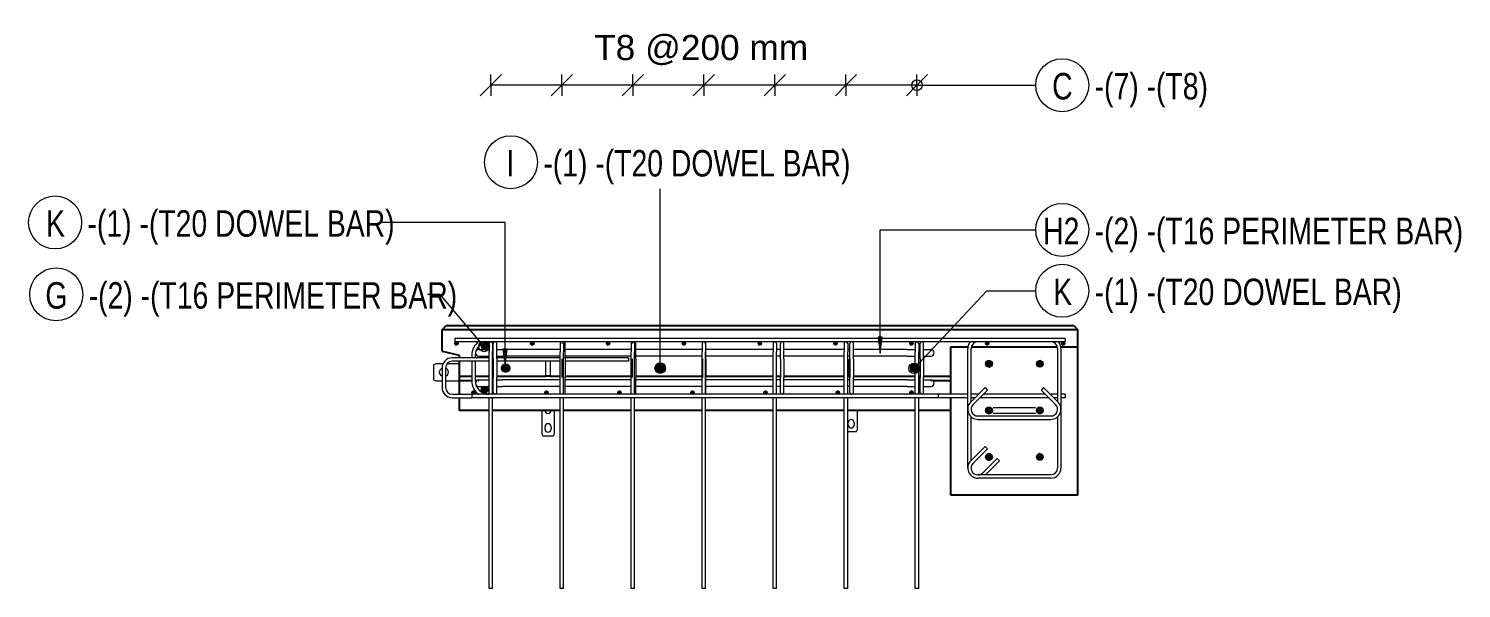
# Model space of a CAD drawing. Header units: millimetres. Extents: x 1435 to 26503, y -2036 to 18836.
# Drawn here: x 15419 to 18798, y 17515 to 18836 of the extents above; entities that cross this region are included whole.
import ezdxf

# ---------------------------------------------------------------- set-up
doc = ezdxf.new("R2010")
doc.units = ezdxf.units.MM
for name, color, linetype, lineweight in [('A-ANNO-DIMS', 211, 'Continuous', 9), ('A-ANNO-DIMS-25', 211, 'Continuous', 9), ('A-GENM', 13, 'Continuous', 18), ('A-WALL', 113, 'Continuous', 25), ('S-RBAR', 171, 'Continuous', 18), ('S-RBAR-IDEN', 171, 'Continuous', 9)]:
    doc.layers.add(name, color=color, linetype=linetype, lineweight=lineweight)
doc.styles.add('Arial_2', font='arial.ttf', dxfattribs={"height": 59.53125})
doc.styles.add('Nirmala UI Semilight_2', font='NirmalaS.ttf', dxfattribs={"width": 0.8, "height": 62.5})
doc.dimstyles.new('Arrow_Filled_-_2_5_NI_UI_3', dxfattribs={"dimscale": 304.8, "dimtxt": 65.460247, "dimasz": 0.164042, "dimexe": 0.082021, "dimexo": 0.0625, "dimgap": 0.082021, "dimtad": 1, "dimdec": 0, "dimzin": 0, "dimdsep": 46, "dimtxsty": 'Nirmala UI Semilight_2', "dimblk1": 'OBLIQUE', "dimblk2": 'OBLIQUE', "dimsah": 1, "dimcen": 0.09, "dimazin": 0, "dimtfac": 1, "dimtdec": 4, "dimtix": 1, "dimtmove": 0, "dimatfit": 3, "dimfxl": 0.082021, "dimfxlon": 1, "dimtvp": 1, "dimtolj": 1, "dimtzin": 0, "dimarcsym": 2})

# ---------------------------------------------------------------- blocks, each defined once
blk = doc.blocks.new('RR spread anchor face based - RR-SA-3_0-200-1726827-Elevation Top 1')
at = {"layer": 'A-GENM'}
for p, q in [((4583.8, 18017.9), (4583.8, 18051.4)), ((4593.8, 18051.4), (4593.8, 18017.9)), ((4583.8, 18015.4), (4583.8, 18017.9)), ((4583.8, 18017.9), (4593.8, 18017.9)), ((4593.8, 18015.4), (4583.8, 18015.4)), ((4593.8, 18017.9), (4593.8, 18015.4))]:
    blk.add_line(p, q, dxfattribs=at)
blk = doc.blocks.new('RR spread anchor face based - RR-SA-2_5-150-1726819-Elevation Top 1')
at = {"layer": 'A-GENM'}
for p, q in [((5318.8, 17890.4), (5318.8, 17935.4)), ((5295.6, 17885.4), (5316.3, 17885.4)), ((5296.8, 17900.9), (5296.8, 17906.9)), ((5310.8, 17906.9), (5310.8, 17900.9)), ((5316.3, 17885.4), (5318.8, 17890.4))]:
    blk.add_line(p, q, dxfattribs=at)
for centre, start, end in [((5303.8, 17906.9), 0, 180), ((5303.8, 17900.9), 180, 0)]:
    blk.add_arc(centre, 7, start, end, dxfattribs=at)
blk = doc.blocks.new('12_7Ø_ Lifting Insert_COLUMN - 12_9Ø Lifting insert-1653171-Elevation Top 1')
at = {"layer": 'A-GENM', "flags": 128}
for points in [[(5738.8, 17941.8), (5736.8, 17941.8), (5731.1, 17941.8), (5722, 17941.8), (5710.4, 17941.8), (5697, 17941.8), (5683, 17941.8), (5669.4, 17941.8), (5657.4, 17941.8), (5647.8, 17941.8), (5641.5, 17941.8), (5638.9, 17941.8), (5638.8, 17941.8)], [(5638.8, 17929.1), (5640.8, 17929.1), (5646.5, 17929.1), (5655.6, 17929.1), (5667.3, 17929.1), (5680.6, 17929.1), (5694.6, 17929.1), (5708.2, 17929.1), (5720.2, 17929.1), (5729.8, 17929.1), (5736.1, 17929.1), (5738.8, 17929.1), (5738.8, 17929.1)]]:
    blk.add_lwpolyline(points, dxfattribs=at)
blk = doc.blocks.new('RR spread anchor face based - RR-SA-3_0-200-V6-Elevation Top 1')
at = {"layer": 'A-GENM'}
for p, q in [((5298.8, 18052.9), (5298.8, 18055.4)), ((5298.8, 18055.4), (5301, 18055.4)), ((5298.8, 18017.9), (5298.8, 18052.9)), ((5298.8, 18052.9), (5301, 18052.9)), ((5298.8, 18015.4), (5298.8, 18017.9)), ((5298.8, 18017.9), (5301, 18017.9)), ((5301, 18015.4), (5298.8, 18015.4))]:
    blk.add_line(p, q, dxfattribs=at)
blk = doc.blocks.new('RR spread anchor face based - RR-SA-2_5-150-1876458-Elevation Top 1')
at = {"layer": 'A-GENM'}
for p, q in [((4573.8, 17935.4), (4573.8, 17880.4)), ((4603.8, 17880.4), (4603.8, 17935.4)), ((4573.8, 17880.4), (4576.3, 17875.4)), ((4581.8, 17890.9), (4581.8, 17896.9)), ((4595.8, 17896.9), (4595.8, 17890.9)), ((4601.3, 17875.4), (4603.8, 17880.4)), ((4576.3, 17875.4), (4601.3, 17875.4))]:
    blk.add_line(p, q, dxfattribs=at)
for centre, start, end in [((4588.8, 17935.4), 180, 0), ((4588.8, 17896.9), 0, 180), ((4588.8, 17890.9), 180, 0)]:
    blk.add_arc(centre, 7, start, end, dxfattribs=at)
blk = doc.blocks.new('RR spread anchor face based - RR-SA-3_0-200-1876459-Elevation Top 1')
at = {"layer": 'A-GENM'}
for p, q in [((4323.8, 18045.4), (4318.8, 18042.9)), ((4318.8, 18042.9), (4318.8, 18007.9)), ((4341.2, 18045.4), (4323.8, 18045.4)), ((4378.8, 18045.4), (4350.5, 18045.4)), ((4318.8, 18007.9), (4323.8, 18005.4)), ((4323.8, 18005.4), (4338.8, 18005.4)), ((4346.8, 18005.4), (4378.8, 18005.4))]:
    blk.add_line(p, q, dxfattribs=at)
for centre, start, end in [((4341.1, 18025.4), 105, 255), ((4345.1, 18025.4), 280.9472, 79.0528)]:
    blk.add_arc(centre, 9, start, end, dxfattribs=at)
blk = doc.blocks.new('M_Rebar Tag_rfa MARK - ARROW-794226-Elevation Top 1')
at = {"layer": 'S-RBAR-IDEN'}
blk.add_circle((5801.8, 18361.3), 62.5, dxfattribs=at)
blk = doc.blocks.new('M_Rebar Tag_rfa MARK - DOT 1 MM-794228-Elevation Top 1')
at = {"layer": 'S-RBAR-IDEN'}
blk.add_circle((3428.7, 18209.2), 62.5, dxfattribs=at)
blk = doc.blocks.new('DIMBLOCK108-Elevation Top 1')
at = {"layer": 'A-ANNO-DIMS-25'}
for p, q in [((17346.8, 18702.9), (17371.8, 18727.9)), ((17346.8, 18702.9), (17346.8, 18727.9)), ((17514.3, 18702.9), (17539.3, 18727.9)), ((17514.3, 18702.9), (17514.3, 18727.9)), ((17346.8, 18702.9), (17321.8, 18677.9)), ((17514.3, 18702.9), (17346.8, 18702.9)), ((17346.8, 18702.9), (17346.8, 18677.9)), ((17514.3, 18702.9), (17489.3, 18677.9)), ((17514.3, 18702.9), (17514.3, 18677.9))]:
    blk.add_line(p, q, dxfattribs=at)
blk = doc.blocks.new('_Oblique')
at = {"color": 0, "linetype": 'ByBlock', "lineweight": -2}
blk.add_line((-0.5, -0.5), (0.5, 0.5), dxfattribs=at)
blk = doc.blocks.new('DIMBLOCK109-Elevation Top 1')
at = {"layer": 'A-ANNO-DIMS-25'}
for p, q in [((17179.2, 18702.9), (17204.2, 18727.9)), ((17179.2, 18702.9), (17179.2, 18727.9)), ((17346.8, 18702.9), (17371.8, 18727.9)), ((17346.8, 18702.9), (17346.8, 18727.9)), ((17179.2, 18702.9), (17154.2, 18677.9)), ((17346.8, 18702.9), (17179.2, 18702.9)), ((17179.2, 18702.9), (17179.2, 18677.9)), ((17346.8, 18702.9), (17321.8, 18677.9)), ((17346.8, 18702.9), (17346.8, 18677.9))]:
    blk.add_line(p, q, dxfattribs=at)
blk = doc.blocks.new('DIMBLOCK110-Elevation Top 1')
at = {"layer": 'A-ANNO-DIMS-25'}
for p, q in [((17011.7, 18702.9), (17036.7, 18727.9)), ((17011.7, 18702.9), (17011.7, 18727.9)), ((17179.2, 18702.9), (17204.2, 18727.9)), ((17179.2, 18702.9), (17179.2, 18727.9)), ((17011.7, 18702.9), (16986.7, 18677.9)), ((17179.2, 18702.9), (17011.7, 18702.9)), ((17011.7, 18702.9), (17011.7, 18677.9)), ((17179.2, 18702.9), (17154.2, 18677.9)), ((17179.2, 18702.9), (17179.2, 18677.9))]:
    blk.add_line(p, q, dxfattribs=at)
blk = doc.blocks.new('DIMBLOCK111-Elevation Top 1')
at = {"layer": 'A-ANNO-DIMS-25'}
for p, q in [((16844.1, 18702.9), (16869.1, 18727.9)), ((16844.1, 18702.9), (16844.1, 18727.9)), ((17011.7, 18702.9), (17036.7, 18727.9)), ((17011.7, 18702.9), (17011.7, 18727.9)), ((16844.1, 18702.9), (16819.1, 18677.9)), ((17011.7, 18702.9), (16844.1, 18702.9)), ((16844.1, 18702.9), (16844.1, 18677.9)), ((17011.7, 18702.9), (16986.7, 18677.9)), ((17011.7, 18702.9), (17011.7, 18677.9))]:
    blk.add_line(p, q, dxfattribs=at)
blk = doc.blocks.new('DIMBLOCK112-Elevation Top 1')
at = {"layer": 'A-ANNO-DIMS-25'}
for p, q in [((16676.5, 18702.9), (16701.5, 18727.9)), ((16676.5, 18702.9), (16676.5, 18727.9)), ((16844.1, 18702.9), (16869.1, 18727.9)), ((16844.1, 18702.9), (16844.1, 18727.9)), ((16676.5, 18702.9), (16651.5, 18677.9)), ((16844.1, 18702.9), (16676.5, 18702.9)), ((16676.5, 18702.9), (16676.5, 18677.9)), ((16844.1, 18702.9), (16819.1, 18677.9)), ((16844.1, 18702.9), (16844.1, 18677.9))]:
    blk.add_line(p, q, dxfattribs=at)
blk = doc.blocks.new('DIMBLOCK113-Elevation Top 1')
at = {"layer": 'A-ANNO-DIMS-25'}
for p, q in [((16509, 18702.9), (16534, 18727.9)), ((16509, 18702.9), (16509, 18727.9)), ((16676.5, 18702.9), (16701.5, 18727.9)), ((16676.5, 18702.9), (16676.5, 18727.9)), ((16509, 18702.9), (16484, 18677.9)), ((16676.5, 18702.9), (16509, 18702.9)), ((16509, 18702.9), (16509, 18677.9)), ((16676.5, 18702.9), (16651.5, 18677.9)), ((16676.5, 18702.9), (16676.5, 18677.9))]:
    blk.add_line(p, q, dxfattribs=at)
blk = doc.blocks.new('DIMBLOCK114-Elevation Top 1')
at = {"layer": 'A-ANNO-DIMS-25'}
for p, q in [((16509, 18702.9), (16534, 18727.9)), ((16509, 18702.9), (16509, 18727.9)), ((16676.5, 18702.9), (16701.5, 18727.9)), ((16676.5, 18702.9), (16676.5, 18727.9)), ((16844.1, 18702.9), (16869.1, 18727.9)), ((16844.1, 18702.9), (16844.1, 18727.9)), ((17011.7, 18702.9), (17036.7, 18727.9)), ((17011.7, 18702.9), (17011.7, 18727.9)), ((17179.2, 18702.9), (17204.2, 18727.9)), ((17179.2, 18702.9), (17179.2, 18727.9)), ((17346.8, 18702.9), (17371.8, 18727.9)), ((17346.8, 18702.9), (17346.8, 18727.9)), ((17514.3, 18702.9), (17539.3, 18727.9)), ((17514.3, 18702.9), (17514.3, 18727.9)), ((16509, 18702.9), (16484, 18677.9)), ((17514.3, 18702.9), (16509, 18702.9)), ((16676.5, 18702.9), (16509, 18702.9)), ((16509, 18702.9), (16509, 18677.9)), ((16676.5, 18702.9), (16651.5, 18677.9)), ((16844.1, 18702.9), (16676.5, 18702.9)), ((16676.5, 18702.9), (16676.5, 18677.9)), ((16844.1, 18702.9), (16819.1, 18677.9)), ((17011.7, 18702.9), (16844.1, 18702.9)), ((16844.1, 18702.9), (16844.1, 18677.9)), ((17011.7, 18702.9), (16986.7, 18677.9)), ((17179.2, 18702.9), (17011.7, 18702.9)), ((17011.7, 18702.9), (17011.7, 18677.9)), ((17179.2, 18702.9), (17154.2, 18677.9)), ((17346.8, 18702.9), (17179.2, 18702.9)), ((17179.2, 18702.9), (17179.2, 18677.9)), ((17346.8, 18702.9), (17321.8, 18677.9)), ((17514.3, 18702.9), (17346.8, 18702.9)), ((17346.8, 18702.9), (17346.8, 18677.9)), ((17514.3, 18702.9), (17489.3, 18677.9)), ((17514.3, 18702.9), (17514.3, 18677.9))]:
    blk.add_line(p, q, dxfattribs=at)
blk = doc.blocks.new('_None')

msp = doc.modelspace()

# ---------------------------------------------------------------- hatches: boundary and pattern name
at = {"layer": 'S-RBAR'}
h = msp.add_hatch(color=256, dxfattribs=at)
edge = h.paths.add_edge_path()
edge.add_arc((16428, 18093.4), 4, 0, 360)
for points in [[(16426.7, 18089.6), (16431.2, 18091.1), (16431.2, 18095.8), (16426.7, 18097.2), (16424, 18093.4)], [(16497.7, 18080.2), (16502, 18085.7), (16500.5, 18092.4), (16494.2, 18095.4), (16488, 18092.4), (16486.4, 18085.7), (16490.8, 18080.2)], [(16605.6, 18089.6), (16610.1, 18091.1), (16610.1, 18095.8), (16605.6, 18097.2), (16602.9, 18093.4)], [(16784.5, 18089.6), (16789, 18091.1), (16789, 18095.8), (16784.5, 18097.2), (16781.7, 18093.4)], [(16963.4, 18089.6), (16967.8, 18091.1), (16967.8, 18095.8), (16963.4, 18097.2), (16960.6, 18093.4)], [(17142.2, 18089.6), (17146.7, 18091.1), (17146.7, 18095.8), (17142.2, 18097.2), (17139.5, 18093.4)], [(17321.1, 18089.6), (17325.6, 18091.1), (17325.6, 18095.8), (17321.1, 18097.2), (17318.3, 18093.4)], [(17500, 18089.6), (17504.4, 18091.1), (17504.4, 18095.8), (17500, 18097.2), (17497.2, 18093.4)], [(17678.8, 18089.6), (17683.3, 18091.1), (17683.3, 18095.8), (17678.8, 18097.2), (17676.1, 18093.4)], [(17857.7, 18089.6), (17862.2, 18091.1), (17862.2, 18095.8), (17857.7, 18097.2), (17854.9, 18093.4)], [(17685, 18037.5), (17690.8, 18041.2), (17691.6, 18048.1), (17686.7, 18053), (17679.8, 18052.2), (17676.1, 18046.3), (17678.4, 18039.8)], [(17806.7, 18037.9), (17811.6, 18042.8), (17810.8, 18049.7), (17805, 18053.4), (17798.4, 18051.1), (17796.1, 18044.5), (17799.8, 18038.7)], [(16544, 18025.4), (16551.1, 18028.4), (16554, 18035.4), (16551.1, 18042.5), (16544, 18045.4), (16536.9, 18042.5), (16534, 18035.4), (16536.9, 18028.4)], [(16909, 18025.4), (16916.1, 18028.4), (16919, 18035.4), (16916.1, 18042.5), (16909, 18045.4), (16901.9, 18042.5), (16899, 18035.4), (16901.9, 18028.4)], [(17509, 18025.4), (17516.1, 18028.4), (17519, 18035.4), (17516.1, 18042.5), (17509, 18045.4), (17501.9, 18042.5), (17499, 18035.4), (17501.9, 18028.4)], [(16469.2, 17973.6), (16472, 17977.4), (16469.2, 17981.2), (16464.7, 17979.8), (16464.7, 17975.1)], [(16490.8, 17976.5), (16497.7, 17976.5), (16502, 17981.9), (16500.5, 17988.7), (16494.2, 17991.7), (16488, 17988.7), (16486.4, 17981.9)], [(16641.4, 17973.6), (16644.2, 17977.4), (16641.4, 17981.2), (16636.9, 17979.8), (16636.9, 17975.1)], [(16813.6, 17973.6), (16816.4, 17977.4), (16813.6, 17981.2), (16809.2, 17979.8), (16809.2, 17975.1)], [(16985.8, 17973.6), (16988.6, 17977.4), (16985.8, 17981.2), (16981.4, 17979.8), (16981.4, 17975.1)], [(17158, 17973.6), (17160.8, 17977.4), (17158, 17981.2), (17153.6, 17979.8), (17153.6, 17975.1)], [(17328.7, 17973.6), (17331.4, 17977.4), (17328.7, 17981.2), (17324.2, 17979.8), (17324.2, 17975.1)], [(17502.4, 17973.6), (17505.2, 17977.4), (17502.4, 17981.2), (17498, 17979.8), (17498, 17975.1)], [(17684.1, 17927.4), (17690.3, 17930.4), (17691.9, 17937.2), (17687.5, 17942.6), (17680.6, 17942.6), (17676.3, 17937.2), (17677.8, 17930.4)], [(17807.5, 17928.2), (17811.9, 17933.7), (17810.3, 17940.4), (17804.1, 17943.4), (17797.8, 17940.4), (17796.3, 17933.7), (17800.6, 17928.2)], [(17684, 17817.4), (17690.3, 17820.4), (17691.9, 17827.2), (17687.6, 17832.6), (17680.7, 17832.7), (17676.3, 17827.3), (17677.8, 17820.5)], [(17801, 17818), (17808, 17818.4), (17812, 17824.1), (17810, 17830.8), (17803.6, 17833.4), (17797.5, 17830), (17796.4, 17823.2)]]:
    msp.add_hatch(color=256, dxfattribs=at).paths.add_polyline_path(points)
h = msp.add_hatch(color=256, dxfattribs=at)
edge = h.paths.add_edge_path()
edge.add_arc((16494.2, 18087.4), 8, 0, 360)
h = msp.add_hatch(color=256, dxfattribs=at)
edge = h.paths.add_edge_path()
edge.add_arc((16606.9, 18093.4), 4, 0, 360)
h = msp.add_hatch(color=256, dxfattribs=at)
edge = h.paths.add_edge_path()
edge.add_arc((16785.7, 18093.4), 4, 0, 360)
h = msp.add_hatch(color=256, dxfattribs=at)
edge = h.paths.add_edge_path()
edge.add_arc((16964.6, 18093.4), 4, 0, 360)
h = msp.add_hatch(color=256, dxfattribs=at)
edge = h.paths.add_edge_path()
edge.add_arc((17143.5, 18093.4), 4, 0, 360)
h = msp.add_hatch(color=256, dxfattribs=at)
edge = h.paths.add_edge_path()
edge.add_arc((17322.3, 18093.4), 4, 0, 360)
h = msp.add_hatch(color=256, dxfattribs=at)
edge = h.paths.add_edge_path()
edge.add_arc((17501.2, 18093.4), 4, 0, 360)
h = msp.add_hatch(color=256, dxfattribs=at)
edge = h.paths.add_edge_path()
edge.add_arc((17680.1, 18093.4), 4, 0, 360)
h = msp.add_hatch(color=256, dxfattribs=at)
edge = h.paths.add_edge_path()
edge.add_arc((17858.9, 18093.4), 4, 0, 360)
h = msp.add_hatch(color=256, dxfattribs=at)
edge = h.paths.add_edge_path()
edge.add_arc((17684.1, 18045.4), 8, 0, 360)
h = msp.add_hatch(color=256, dxfattribs=at)
edge = h.paths.add_edge_path()
edge.add_arc((17804.1, 18045.4), 8, 0, 360)
h = msp.add_hatch(color=256, dxfattribs=at)
edge = h.paths.add_edge_path()
edge.add_arc((16544, 18035.4), 10, 0, 360)
h = msp.add_hatch(color=256, dxfattribs=at)
edge = h.paths.add_edge_path()
edge.add_arc((16909, 18035.4), 10, 0, 360)
h = msp.add_hatch(color=256, dxfattribs=at)
edge = h.paths.add_edge_path()
edge.add_arc((17509, 18035.4), 10, 0, 360)
h = msp.add_hatch(color=256, dxfattribs=at)
edge = h.paths.add_edge_path()
edge.add_arc((16468, 17977.4), 4, 0, 360)
h = msp.add_hatch(color=256, dxfattribs=at)
edge = h.paths.add_edge_path()
edge.add_arc((16494.2, 17983.7), 8, 0, 360)
h = msp.add_hatch(color=256, dxfattribs=at)
edge = h.paths.add_edge_path()
edge.add_arc((16640.2, 17977.4), 4, 0, 360)
h = msp.add_hatch(color=256, dxfattribs=at)
edge = h.paths.add_edge_path()
edge.add_arc((16812.4, 17977.4), 4, 0, 360)
h = msp.add_hatch(color=256, dxfattribs=at)
edge = h.paths.add_edge_path()
edge.add_arc((16984.6, 17977.4), 4, 0, 360)
h = msp.add_hatch(color=256, dxfattribs=at)
edge = h.paths.add_edge_path()
edge.add_arc((17156.8, 17977.4), 4, 0, 360)
h = msp.add_hatch(color=256, dxfattribs=at)
edge = h.paths.add_edge_path()
edge.add_arc((17327.4, 17977.4), 4, 0, 360)
h = msp.add_hatch(color=256, dxfattribs=at)
edge = h.paths.add_edge_path()
edge.add_arc((17501.2, 17977.4), 4, 0, 360)
h = msp.add_hatch(color=256, dxfattribs=at)
edge = h.paths.add_edge_path()
edge.add_arc((17684.1, 17935.4), 8, 0, 360)
h = msp.add_hatch(color=256, dxfattribs=at)
edge = h.paths.add_edge_path()
edge.add_arc((17804.1, 17935.4), 8, 0, 360)
h = msp.add_hatch(color=256, dxfattribs=at)
edge = h.paths.add_edge_path()
edge.add_arc((17684.1, 17825.4), 8, 0, 360)
h = msp.add_hatch(color=256, dxfattribs=at)
edge = h.paths.add_edge_path()
edge.add_arc((17804.1, 17825.4), 8, 0, 360)
at = {"layer": 'S-RBAR-IDEN'}
for points in [[(17427.6, 18070.7), (17432.5, 18108.2), (17422.7, 18108.2)], [(16542.5, 18042.8), (16547.5, 18080.3), (16537.6, 18080.3)]]:
    msp.add_hatch(color=256, dxfattribs=at).paths.add_polyline_path(points)

# ---------------------------------------------------------------- linework, layer by layer
at = {"layer": 'A-WALL'}
for p, q in [((16394, 18125.4), (16404, 18135.4)), ((16394, 18075.4), (16394, 18125.4)), ((17894, 18125.4), (16394, 18125.4)), ((16404, 18135.4), (17884, 18135.4)), ((17884, 18135.4), (17894, 18125.4)), ((17894, 17735.4), (17894, 18125.4)), ((17594, 17973.4), (17594, 18085.4)), ((17594, 18085.4), (17634.5, 18085.4)), ((17642.5, 18085.4), (17845.5, 18085.4)), ((17853.5, 18085.4), (17894, 18085.4)), ((16394, 18075.4), (16434, 18065.4)), ((16434, 18065.4), (16434, 18059.4)), ((16434, 18051.4), (16434, 17973.4)), ((16464, 18015.4), (16434, 18015.4)), ((16505, 18015.4), (16472, 18015.4)), ((16514.8, 18015.4), (16513, 18015.4)), ((16639, 18015.4), (16522.8, 18015.4)), ((16672.5, 18015.4), (16649, 18015.4)), ((16840.1, 18015.4), (16684.3, 18015.4)), ((17007.7, 18015.4), (16850.8, 18015.4)), ((17175.2, 18015.4), (17016.1, 18015.4)), ((17192.2, 18015.4), (17183.2, 18015.4)), ((17342.8, 18015.4), (17200.2, 18015.4)), ((17354, 18015.4), (17350.8, 18015.4)), ((17510.3, 18015.4), (17364.2, 18015.4)), ((17521.5, 18015.4), (17518.3, 18015.4)), ((17594, 18015.4), (17529.5, 18015.4)), ((16464, 18005.4), (16434, 18005.4)), ((16475.4, 18005.4), (16472, 18005.4)), ((16480.7, 18005.4), (16478.9, 18005.4)), ((17548.8, 18005.4), (17547, 18005.4)), ((17594, 18005.4), (17552.3, 18005.4)), ((16434, 17965.4), (16434, 17935.4)), ((17594, 17735.4), (17594, 17965.4)), ((16505, 17935.4), (16434, 17935.4)), ((16672.5, 17935.4), (16513, 17935.4)), ((16840.1, 17935.4), (16680.5, 17935.4)), ((17007.7, 17935.4), (16848.1, 17935.4)), ((17175.2, 17935.4), (17015.7, 17935.4)), ((17342.8, 17935.4), (17183.2, 17935.4)), ((17510.3, 17935.4), (17350.8, 17935.4)), ((17594, 17935.4), (17518.3, 17935.4)), ((17894, 17735.4), (17594, 17735.4))]:
    msp.add_line(p, q, dxfattribs=at)
at = {"layer": 'S-RBAR'}
for p, q in [((17864, 18105.4), (16424, 18105.4)), ((16424, 18105.4), (16424, 18097.4)), ((17864, 18097.4), (16424, 18097.4)), ((16426.7, 18097.2), (16424, 18093.4)), ((16424, 18093.4), (16426.7, 18089.6)), ((16431.2, 18095.8), (16426.7, 18097.2)), ((16426.7, 18089.6), (16431.2, 18091.1)), ((16431.2, 18091.1), (16431.2, 18095.8)), ((16488, 18092.4), (16486.4, 18085.7)), ((16486.4, 18085.7), (16490.8, 18080.2)), ((16494.2, 18095.4), (16488, 18092.4)), ((16500.5, 18092.4), (16494.2, 18095.4)), ((16497.7, 18080.2), (16502, 18085.7)), ((16502, 18085.7), (16500.5, 18092.4)), ((16505, 18093.6), (16505, 18073.6)), ((16513, 18093.6), (16513, 18073.6)), ((16514.8, 18057.4), (16514.8, 18093.4)), ((16522.8, 18057.4), (16522.8, 18093.4)), ((16605.6, 18097.2), (16602.9, 18093.4)), ((16602.9, 18093.4), (16605.6, 18089.6)), ((16610.1, 18095.8), (16605.6, 18097.2)), ((16605.6, 18089.6), (16610.1, 18091.1)), ((16610.1, 18091.1), (16610.1, 18095.8)), ((16672.5, 18093.6), (16672.5, 18073.6)), ((16680.5, 18093.6), (16680.5, 18073.6)), ((16684.3, 18057.4), (16684.3, 18093.4)), ((16784.5, 18097.2), (16781.7, 18093.4)), ((16781.7, 18093.4), (16784.5, 18089.6)), ((16789, 18095.8), (16784.5, 18097.2)), ((16784.5, 18089.6), (16789, 18091.1)), ((16789, 18091.1), (16789, 18095.8)), ((16840.1, 18093.6), (16840.1, 18073.6)), ((16848.1, 18093.6), (16848.1, 18073.6)), ((16850.8, 18057.4), (16850.8, 18093.4)), ((16963.4, 18097.2), (16960.6, 18093.4)), ((16960.6, 18093.4), (16963.4, 18089.6)), ((16967.8, 18095.8), (16963.4, 18097.2)), ((16963.4, 18089.6), (16967.8, 18091.1)), ((16967.8, 18091.1), (16967.8, 18095.8)), ((17007.7, 18093.6), (17007.7, 18073.6)), ((17015.7, 18093.6), (17015.7, 18073.6)), ((17016.1, 18057.4), (17016.1, 18093.4)), ((17142.2, 18097.2), (17139.5, 18093.4)), ((17139.5, 18093.4), (17142.2, 18089.6)), ((17146.7, 18095.8), (17142.2, 18097.2)), ((17142.2, 18089.6), (17146.7, 18091.1)), ((17146.7, 18091.1), (17146.7, 18095.8)), ((17175.2, 18093.6), (17175.2, 18073.6)), ((17183.2, 18093.6), (17183.2, 18073.6)), ((17192.2, 18057.4), (17192.2, 18093.4)), ((17200.2, 18057.4), (17200.2, 18093.4)), ((17321.1, 18097.2), (17318.3, 18093.4)), ((17318.3, 18093.4), (17321.1, 18089.6)), ((17325.6, 18095.8), (17321.1, 18097.2)), ((17321.1, 18089.6), (17325.6, 18091.1)), ((17325.6, 18091.1), (17325.6, 18095.8)), ((17342.8, 18093.6), (17342.8, 18073.6)), ((17350.8, 18093.6), (17350.8, 18073.6)), ((17356.2, 18057.4), (17356.2, 18093.4)), ((17364.2, 18057.4), (17364.2, 18093.4)), ((17500, 18097.2), (17497.2, 18093.4)), ((17497.2, 18093.4), (17500, 18089.6)), ((17504.4, 18095.8), (17500, 18097.2)), ((17500, 18089.6), (17504.4, 18091.1)), ((17504.4, 18091.1), (17504.4, 18095.8)), ((17510.3, 18093.6), (17510.3, 18073.6)), ((17518.3, 18093.6), (17518.3, 18073.6)), ((17521.5, 18057.4), (17521.5, 18093.4)), ((17529.5, 18057.4), (17529.5, 18093.4)), ((17678.8, 18097.2), (17676.1, 18093.4)), ((17676.1, 18093.4), (17678.8, 18089.6)), ((17683.3, 18095.8), (17678.8, 18097.2)), ((17678.8, 18089.6), (17683.3, 18091.1)), ((17683.3, 18091.1), (17683.3, 18095.8)), ((17857.7, 18097.2), (17854.9, 18093.4)), ((17854.9, 18093.4), (17857.7, 18089.6)), ((17862.2, 18095.8), (17857.7, 18097.2)), ((17857.7, 18089.6), (17862.2, 18091.1)), ((17862.2, 18091.1), (17862.2, 18095.8)), ((17864, 18105.4), (17864, 18097.4)), ((16505, 18059.4), (16418, 18059.4)), ((16505, 18051.4), (16418, 18051.4)), ((16464, 18065.4), (16464, 18059.4)), ((16464, 18051.4), (16464, 18005.4)), ((16472, 18065.4), (16472, 18059.4)), ((16472, 18051.4), (16472, 18005.4)), ((16480.7, 18079.4), (16504.7, 18079.4)), ((16480.7, 18063.4), (16504.7, 18063.4)), ((16490.8, 18080.2), (16497.7, 18080.2)), ((16505, 17973.4), (16505, 18073.6)), ((16512.9, 18079.4), (16514.8, 18079.4)), ((16512.9, 18063.4), (16514.8, 18063.4)), ((16513, 17973.4), (16513, 18073.6)), ((16514.8, 18059.4), (16513, 18059.4)), ((16514.8, 18051.4), (16513, 18051.4)), ((16514.8, 18057.4), (16514.8, 18013.4)), ((16522.7, 18079.4), (16536.2, 18079.4)), ((16522.7, 18063.4), (16536.2, 18063.4)), ((16672.5, 18059.4), (16522.8, 18059.4)), ((16522.8, 18057.4), (16522.8, 18013.4)), ((16672.5, 18051.4), (16522.8, 18051.4)), ((16672.5, 18079.4), (16536.2, 18079.4)), ((16672.5, 18063.4), (16536.2, 18063.4)), ((16672.5, 17973.4), (16672.5, 18073.6)), ((16676.3, 18057.4), (16676.3, 18013.4)), ((16680.5, 17973.4), (16680.5, 18073.6)), ((16840.1, 18079.4), (16684.3, 18079.4)), ((16840.1, 18063.4), (16684.3, 18063.4)), ((16834, 18059.4), (16684.3, 18059.4)), ((16684.3, 18057.4), (16684.3, 18013.4)), ((16834, 18051.4), (16684.3, 18051.4)), ((16834, 18059.4), (16834, 18051.4)), ((16840.1, 17973.4), (16840.1, 18073.6)), ((16842.8, 18057.4), (16842.8, 18013.4)), ((16848.1, 17973.4), (16848.1, 18073.6)), ((17007.7, 18079.4), (16850.8, 18079.4)), ((17007.7, 18063.4), (16850.8, 18063.4)), ((16850.8, 18057.4), (16850.8, 18013.4)), ((17007.7, 17973.4), (17007.7, 18073.6)), ((17008.1, 18057.4), (17008.1, 18013.4)), ((17015.7, 17973.4), (17015.7, 18073.6)), ((17175.2, 18079.4), (17016.1, 18079.4)), ((17175.2, 18063.4), (17016.1, 18063.4)), ((17016.1, 18057.4), (17016.1, 18013.4)), ((17175.2, 17973.4), (17175.2, 18073.6)), ((17192.2, 18079.4), (17183.2, 18079.4)), ((17183.2, 17973.4), (17183.2, 18073.6)), ((17192.2, 18063.4), (17183.2, 18063.4)), ((17192.2, 18057.4), (17192.2, 18013.4)), ((17342.8, 18079.4), (17200.2, 18079.4)), ((17342.8, 18063.4), (17200.2, 18063.4)), ((17200.2, 18057.4), (17200.2, 18013.4)), ((17342.8, 17973.4), (17342.8, 18073.6)), ((17356.2, 18079.4), (17350.8, 18079.4)), ((17350.8, 17973.4), (17350.8, 18073.6)), ((17356.2, 18063.4), (17350.8, 18063.4)), ((17356.2, 18057.4), (17356.2, 18013.4)), ((17491.5, 18079.4), (17364.2, 18079.4)), ((17491.5, 18063.4), (17364.2, 18063.4)), ((17364.2, 18057.4), (17364.2, 18013.4)), ((17491.5, 18079.4), (17510.4, 18079.4)), ((17491.5, 18063.4), (17510.4, 18063.4)), ((17510.3, 17973.4), (17510.3, 18073.6)), ((17518.3, 17973.4), (17518.3, 18073.6)), ((17518.5, 18079.4), (17521.5, 18079.4)), ((17518.5, 18063.4), (17521.5, 18063.4)), ((17521.5, 18057.4), (17521.5, 18013.4)), ((17529.5, 18057.4), (17529.5, 18013.4)), ((17529.6, 18079.4), (17547, 18079.4)), ((17529.6, 18063.4), (17547, 18063.4)), ((17634, 17799.4), (17634, 18081.4)), ((17642, 17956.2), (17642, 18081.4)), ((17679.8, 18052.2), (17676.1, 18046.3)), ((17686.7, 18053), (17679.8, 18052.2)), ((17691.6, 18048.1), (17686.7, 18053)), ((17690.8, 18041.2), (17691.6, 18048.1)), ((17798.4, 18051.1), (17796.1, 18044.5)), ((17805, 18053.4), (17798.4, 18051.1)), ((17810.8, 18049.7), (17805, 18053.4)), ((17811.6, 18042.8), (17810.8, 18049.7)), ((17846, 18081.4), (17846, 17956.2)), ((17854, 18081.4), (17854, 17799.4)), ((16394, 18035.4), (16394, 17989.4)), ((16402, 18035.4), (16402, 17989.4)), ((16536.9, 18042.5), (16534, 18035.4)), ((16534, 18035.4), (16536.9, 18028.4)), ((16544, 18045.4), (16536.9, 18042.5)), ((16536.9, 18028.4), (16544, 18025.4)), ((16551.1, 18042.5), (16544, 18045.4)), ((16544, 18025.4), (16551.1, 18028.4)), ((16554, 18035.4), (16551.1, 18042.5)), ((16551.1, 18028.4), (16554, 18035.4)), ((16901.9, 18042.5), (16899, 18035.4)), ((16899, 18035.4), (16901.9, 18028.4)), ((16909, 18045.4), (16901.9, 18042.5)), ((16901.9, 18028.4), (16909, 18025.4)), ((16916.1, 18042.5), (16909, 18045.4)), ((16909, 18025.4), (16916.1, 18028.4)), ((16919, 18035.4), (16916.1, 18042.5)), ((16916.1, 18028.4), (16919, 18035.4)), ((17501.9, 18042.5), (17499, 18035.4)), ((17499, 18035.4), (17501.9, 18028.4)), ((17509, 18045.4), (17501.9, 18042.5)), ((17501.9, 18028.4), (17509, 18025.4)), ((17516.1, 18042.5), (17509, 18045.4)), ((17509, 18025.4), (17516.1, 18028.4)), ((17519, 18035.4), (17516.1, 18042.5)), ((17516.1, 18028.4), (17519, 18035.4)), ((17676.1, 18046.3), (17678.4, 18039.8)), ((17678.4, 18039.8), (17685, 18037.5)), ((17685, 18037.5), (17690.8, 18041.2)), ((17796.1, 18044.5), (17799.8, 18038.7)), ((17799.8, 18038.7), (17806.7, 18037.9)), ((17806.7, 18037.9), (17811.6, 18042.8)), ((16469.2, 17981.2), (16464.7, 17979.8)), ((16472, 17977.4), (16469.2, 17981.2)), ((16480.7, 18007.6), (16505, 18007.6)), ((16480.7, 17991.6), (16505, 17991.6)), ((16488, 17988.7), (16486.4, 17981.9)), ((16486.4, 17981.9), (16490.8, 17976.5)), ((16494.2, 17991.7), (16488, 17988.7)), ((16500.5, 17988.7), (16494.2, 17991.7)), ((16497.7, 17976.5), (16502, 17981.9)), ((16502, 17981.9), (16500.5, 17988.7)), ((16512.9, 18007.6), (16514.8, 18007.6)), ((16512.9, 17991.6), (16514.8, 17991.6)), ((16514.8, 17977.4), (16514.8, 18013.4)), ((16522.7, 18007.6), (16536.2, 18007.6)), ((16522.7, 17991.6), (16536.2, 17991.6)), ((16522.8, 17977.4), (16522.8, 18013.4)), ((16672.5, 18007.6), (16536.2, 18007.6)), ((16672.5, 17991.6), (16536.2, 17991.6)), ((16641.4, 17981.2), (16636.9, 17979.8)), ((16644.2, 17977.4), (16641.4, 17981.2)), ((16684.3, 17977.4), (16684.3, 18013.4)), ((16840.1, 18007.6), (16684.3, 18007.6)), ((16840.1, 17991.6), (16684.3, 17991.6)), ((16813.6, 17981.2), (16809.2, 17979.8)), ((16816.4, 17977.4), (16813.6, 17981.2)), ((16850.8, 17977.4), (16850.8, 18013.4)), ((17007.7, 18007.6), (16850.8, 18007.6)), ((17007.7, 17991.6), (16850.8, 17991.6)), ((16985.8, 17981.2), (16981.4, 17979.8)), ((16988.6, 17977.4), (16985.8, 17981.2)), ((17016.1, 17977.4), (17016.1, 18013.4)), ((17175.2, 18007.6), (17016.1, 18007.6)), ((17175.2, 17991.6), (17016.1, 17991.6)), ((17158, 17981.2), (17153.6, 17979.8)), ((17160.8, 17977.4), (17158, 17981.2)), ((17192.2, 18007.6), (17183.2, 18007.6)), ((17192.2, 17991.6), (17183.2, 17991.6)), ((17192.2, 17977.4), (17192.2, 18013.4)), ((17200.2, 17977.4), (17200.2, 18013.4)), ((17342.8, 18007.6), (17200.2, 18007.6)), ((17342.8, 17991.6), (17200.2, 17991.6)), ((17328.7, 17981.2), (17324.2, 17979.8)), ((17331.4, 17977.4), (17328.7, 17981.2)), ((17356.2, 18007.6), (17350.8, 18007.6)), ((17356.2, 17991.6), (17350.8, 17991.6)), ((17356.2, 17977.4), (17356.2, 18013.4)), ((17364.2, 17977.4), (17364.2, 18013.4)), ((17491.5, 18007.6), (17364.2, 18007.6)), ((17491.5, 17991.6), (17364.2, 17991.6)), ((17491.5, 18007.6), (17510.4, 18007.6)), ((17491.5, 17991.6), (17510.4, 17991.6)), ((17502.4, 17981.2), (17498, 17979.8)), ((17505.2, 17977.4), (17502.4, 17981.2)), ((17518.5, 18007.6), (17521.5, 18007.6)), ((17518.5, 17991.6), (17521.5, 17991.6)), ((17521.5, 17977.4), (17521.5, 18013.4)), ((17529.5, 17977.4), (17529.5, 18013.4)), ((17529.6, 18007.6), (17547, 18007.6)), ((17529.6, 17991.6), (17547, 17991.6)), ((17675, 17989.1), (17641, 17955.2)), ((17680.6, 17983.5), (17646.7, 17949.5)), ((17675, 17989.1), (17680.6, 17983.5)), ((17813, 17989.1), (17807.4, 17983.5)), ((17841.3, 17949.5), (17807.4, 17983.5)), ((17847, 17955.2), (17813, 17989.1)), ((16418, 17973.4), (16464, 17973.4)), ((16418, 17965.4), (16464, 17965.4)), ((17564, 17973.4), (16464, 17973.4)), ((16464, 17973.4), (16464, 17965.4)), ((17564, 17965.4), (16464, 17965.4)), ((16464.7, 17979.8), (16464.7, 17975.1)), ((16464.7, 17975.1), (16469.2, 17973.6)), ((16469.2, 17973.6), (16472, 17977.4)), ((16490.8, 17976.5), (16497.7, 17976.5)), ((16505, 17515.4), (16505, 17965.4)), ((16513, 17515.4), (16513, 17965.4)), ((16636.9, 17979.8), (16636.9, 17975.1)), ((16636.9, 17975.1), (16641.4, 17973.6)), ((16641.4, 17973.6), (16644.2, 17977.4)), ((16672.5, 17515.4), (16672.5, 17965.4)), ((16680.5, 17515.4), (16680.5, 17965.4)), ((16809.2, 17979.8), (16809.2, 17975.1)), ((16809.2, 17975.1), (16813.6, 17973.6)), ((16813.6, 17973.6), (16816.4, 17977.4)), ((16840.1, 17515.4), (16840.1, 17965.4)), ((16848.1, 17515.4), (16848.1, 17965.4)), ((16981.4, 17979.8), (16981.4, 17975.1)), ((16981.4, 17975.1), (16985.8, 17973.6)), ((16985.8, 17973.6), (16988.6, 17977.4)), ((17007.7, 17515.4), (17007.7, 17965.4)), ((17015.7, 17515.4), (17015.7, 17965.4)), ((17153.6, 17979.8), (17153.6, 17975.1)), ((17153.6, 17975.1), (17158, 17973.6)), ((17158, 17973.6), (17160.8, 17977.4)), ((17175.2, 17515.4), (17175.2, 17965.4)), ((17183.2, 17515.4), (17183.2, 17965.4)), ((17324.2, 17979.8), (17324.2, 17975.1)), ((17324.2, 17975.1), (17328.7, 17973.6)), ((17328.7, 17973.6), (17331.4, 17977.4)), ((17342.8, 17515.4), (17342.8, 17965.4)), ((17350.8, 17515.4), (17350.8, 17965.4)), ((17498, 17979.8), (17498, 17975.1)), ((17498, 17975.1), (17502.4, 17973.6)), ((17502.4, 17973.6), (17505.2, 17977.4)), ((17510.3, 17515.4), (17510.3, 17965.4)), ((17518.3, 17515.4), (17518.3, 17965.4)), ((17634, 17973.4), (17564, 17973.4)), ((17564, 17973.4), (17564, 17965.4)), ((17634, 17965.4), (17564, 17965.4)), ((17659.2, 17973.4), (17642, 17973.4)), ((17651.2, 17965.4), (17642, 17965.4)), ((17825.4, 17965.4), (17662.6, 17965.4)), ((17817.4, 17973.4), (17670.6, 17973.4)), ((17846, 17973.4), (17828.7, 17973.4)), ((17846, 17965.4), (17836.7, 17965.4)), ((17864, 17973.4), (17854, 17973.4)), ((17864, 17965.4), (17854, 17965.4)), ((17864, 17973.4), (17864, 17965.4)), ((17642, 17817.4), (17642, 17920.5)), ((17658, 17922.2), (17830, 17922.2)), ((17658, 17914.2), (17830, 17914.2)), ((17680.6, 17942.6), (17676.3, 17937.2)), ((17676.3, 17937.2), (17677.8, 17930.4)), ((17677.8, 17930.4), (17684.1, 17927.4)), ((17687.5, 17942.6), (17680.6, 17942.6)), ((17684.1, 17927.4), (17690.3, 17930.4)), ((17691.9, 17937.2), (17687.5, 17942.6)), ((17690.3, 17930.4), (17691.9, 17937.2)), ((17797.8, 17940.4), (17796.3, 17933.7)), ((17796.3, 17933.7), (17800.6, 17928.2)), ((17804.1, 17943.4), (17797.8, 17940.4)), ((17800.6, 17928.2), (17807.5, 17928.2)), ((17810.3, 17940.4), (17804.1, 17943.4)), ((17807.5, 17928.2), (17811.9, 17933.7)), ((17811.9, 17933.7), (17810.3, 17940.4)), ((17846, 17920.5), (17846, 17799.4)), ((17641, 17816.4), (17675, 17850.3)), ((17680.6, 17844.7), (17675, 17850.3)), ((17646.7, 17810.7), (17680.6, 17844.7)), ((17703.2, 17822.1), (17669.3, 17788.1)), ((17708.9, 17816.4), (17675.9, 17783.4)), ((17680.7, 17832.7), (17676.3, 17827.3)), ((17676.3, 17827.3), (17677.8, 17820.5)), ((17677.8, 17820.5), (17684, 17817.4)), ((17687.6, 17832.6), (17680.7, 17832.7)), ((17684, 17817.4), (17690.3, 17820.4)), ((17691.9, 17827.2), (17687.6, 17832.6)), ((17690.3, 17820.4), (17691.9, 17827.2)), ((17703.2, 17822.1), (17708.9, 17816.4)), ((17797.5, 17830), (17796.4, 17823.2)), ((17796.4, 17823.2), (17801, 17818)), ((17803.6, 17833.4), (17797.5, 17830)), ((17801, 17818), (17808, 17818.4)), ((17810, 17830.8), (17803.6, 17833.4)), ((17808, 17818.4), (17812, 17824.1)), ((17812, 17824.1), (17810, 17830.8)), ((17830, 17783.4), (17658, 17783.4)), ((17830, 17775.4), (17658, 17775.4)), ((16513, 17515.4), (16505, 17515.4)), ((16680.5, 17515.4), (16672.5, 17515.4)), ((16848.1, 17515.4), (16840.1, 17515.4)), ((17015.7, 17515.4), (17007.7, 17515.4)), ((17183.2, 17515.4), (17175.2, 17515.4)), ((17350.8, 17515.4), (17342.8, 17515.4)), ((17518.3, 17515.4), (17510.3, 17515.4))]:
    msp.add_line(p, q, dxfattribs=at)
for centre, radius in [((16428, 18093.4), 4), ((16494.2, 18087.4), 8), ((16606.9, 18093.4), 4), ((16785.7, 18093.4), 4), ((16964.6, 18093.4), 4), ((17143.5, 18093.4), 4), ((17322.3, 18093.4), 4), ((17501.2, 18093.4), 4), ((17680.1, 18093.4), 4), ((17858.9, 18093.4), 4), ((17684.1, 18045.4), 8), ((17804.1, 18045.4), 8), ((16544, 18035.4), 10), ((16909, 18035.4), 10), ((17509, 18035.4), 10), ((16468, 17977.4), 4), ((16494.2, 17983.7), 8), ((16640.2, 17977.4), 4), ((16812.4, 17977.4), 4), ((16984.6, 17977.4), 4), ((17156.8, 17977.4), 4), ((17327.4, 17977.4), 4), ((17501.2, 17977.4), 4), ((17684.1, 17935.4), 8), ((17804.1, 17935.4), 8), ((17684.1, 17825.4), 8), ((17804.1, 17825.4), 8)]:
    msp.add_circle(centre, radius, dxfattribs=at)
for centre, radius, start, end in [((16504, 18065.4), 40, 126.232, 180), ((16504, 18065.4), 32, 90, 180), ((16509, 18093.6), 4, 105.8354, 180), ((16509, 18093.6), 4, 0, 74.1646), ((16518.8, 18093.4), 4, 0, 180), ((16676.5, 18093.6), 4, 105.8354, 180), ((16680.3, 18093.4), 4, 170.3614, 177.7028), ((16676.5, 18093.6), 4, 0, 74.1646), ((16680.3, 18093.4), 4, 0, 115.6303), ((16844.1, 18093.6), 4, 105.8354, 180), ((16846.8, 18093.4), 4, 172.3457, 177.7028), ((16844.1, 18093.6), 4, 0, 74.1646), ((16846.8, 18093.4), 4, 0, 105), ((17011.7, 18093.6), 4, 105.8354, 180), ((17011.7, 18093.6), 4, 0, 74.1646), ((17012.1, 18093.4), 4, 0, 67.2559), ((17179.2, 18093.6), 4, 105.8354, 180), ((17179.2, 18093.6), 4, 0, 74.1646), ((17196.2, 18093.4), 4, 0, 180), ((17346.8, 18093.6), 4, 105.8354, 180), ((17346.8, 18093.6), 4, 0, 74.1646), ((17360.2, 18093.4), 4, 0, 180), ((17514.3, 18093.6), 4, 105.8354, 180), ((17514.3, 18093.6), 4, 0, 74.1646), ((17525.5, 18093.4), 4, 0, 180), ((17658, 18081.4), 24, 137.9289, 180), ((17658, 18081.4), 16, 90, 180), ((17830, 18081.4), 16, 360, 90), ((17830, 18081.4), 24, 0, 42.0711), ((16418, 18035.4), 24, 90, 180), ((16418, 18035.4), 16, 90, 180), ((16480.7, 18071.4), 8, 181.2458, 270), ((16480.7, 18071.4), 8, 90, 150), ((17547, 18071.4), 8, 270, 90), ((16418, 17989.4), 24, 180, 270), ((16418, 17989.4), 16, 180, 270), ((16504, 18005.4), 40, 180, 233.768), ((16504, 18005.4), 32, 180, 270), ((16480.7, 17999.6), 8, 90, 179.0054), ((16480.7, 17999.6), 8, 195.9946, 270), ((17547, 17999.6), 8, 270, 90), ((16518.8, 17977.4), 4, 180, 0), ((16680.3, 17977.4), 4, 273.4613, 0), ((16846.8, 17977.4), 4, 288.5114, 0), ((17012.1, 17977.4), 4, 332.5989, 0), ((17196.2, 17977.4), 4, 180, 0), ((17360.2, 17977.4), 4, 180, 0), ((17525.5, 17977.4), 4, 180, 0), ((17658, 17938.2), 24, 135, 270), ((17658, 17938.2), 16, 135, 270), ((17830, 17938.2), 24, 270, 45), ((17830, 17938.2), 16, 270, 45), ((17658, 17799.4), 24, 135, 270), ((17658, 17799.4), 16, 135, 270), ((17658, 17799.4), 16, 270, 315), ((17830, 17799.4), 16, 270, 0), ((17830, 17799.4), 24, 270, 360)]:
    msp.add_arc(centre, radius, start, end, dxfattribs=at)
at = {"layer": 'S-RBAR-IDEN'}
for p, q in [((17514.3, 18702.9), (17794.5, 18702.9)), ((16908.7, 18035.3), (16908.7, 18458.6)), ((16542.5, 18379), (16248.2, 18379)), ((16542.5, 18042.8), (16542.5, 18379)), ((17427.6, 18361.3), (17794.5, 18361.3)), ((17427.6, 18070.7), (17427.6, 18361.3)), ((17507.6, 18034.6), (17679.4, 18217.7)), ((17679.4, 18217.7), (17794.5, 18217.7)), ((16389.7, 18209.2), (16359.3, 18209.2)), ((16493.1, 18086.5), (16389.7, 18209.2)), ((17432.5, 18108.2), (17422.7, 18108.2)), ((17422.7, 18108.2), (17427.6, 18070.7)), ((17427.6, 18070.7), (17432.5, 18108.2)), ((16547.5, 18080.3), (16537.6, 18080.3)), ((16537.6, 18080.3), (16542.5, 18042.8)), ((16542.5, 18042.8), (16547.5, 18080.3))]:
    msp.add_line(p, q, dxfattribs=at)
for centre in [(17514.3, 18702.9), (16493.1, 18086.5), (16908.7, 18035.3), (17507.6, 18034.6)]:
    msp.add_circle(centre, 12.5, dxfattribs=at)

# ---------------------------------------------------------------- block references
at = {"layer": 'A-GENM'}
for name in ['RR spread anchor face based - RR-SA-3_0-200-1726827-Elevation Top 1', 'RR spread anchor face based - RR-SA-3_0-200-V6-Elevation Top 1', 'RR spread anchor face based - RR-SA-3_0-200-1876459-Elevation Top 1', 'RR spread anchor face based - RR-SA-2_5-150-1876458-Elevation Top 1', 'RR spread anchor face based - RR-SA-2_5-150-1726819-Elevation Top 1', '12_7Ø_ Lifting Insert_COLUMN - 12_9Ø Lifting insert-1653171-Elevation Top 1']:
    msp.add_blockref(name, (12055.2, 0), dxfattribs=at)
at = {"layer": 'S-RBAR-IDEN'}
for name, p in [('M_Rebar Tag_rfa MARK - DOT 1 MM-794228-Elevation Top 1', (14428.3, 493.7)), ('M_Rebar Tag_rfa MARK - DOT 1 MM-794228-Elevation Top 1', (13127.8, 311.9)), ('M_Rebar Tag_rfa MARK - ARROW-794226-Elevation Top 1', (9679.4, 17.7)), ('M_Rebar Tag_rfa MARK - ARROW-794226-Elevation Top 1', (12055.2, 0)), ('M_Rebar Tag_rfa MARK - DOT 1 MM-794228-Elevation Top 1', (12055.2, 0)), ('M_Rebar Tag_rfa MARK - DOT 1 MM-794228-Elevation Top 1', (14428.3, 8.5))]:
    msp.add_blockref(name, p, dxfattribs=at)

# ---------------------------------------------------------------- texts
at = {"layer": 'S-RBAR-IDEN', "char_height": 62.5, "attachment_point": 1, "style": 'Nirmala UI Semilight_2'}
for s, insert, width in [('C', (17833.2, 18731.7), 52.911), ('-(7) -(T8)', (17933.4, 18731.7), 319.072), ('I', (16545.9, 18549.9), 20.844), ('-(1) -(T20 DOWEL BAR)', (16632.9, 18549.9), 835.358), ('K', (15460, 18407.8), 46.498), ('-(1) -(T20 DOWEL BAR)', (15557.6, 18407.8), 835.358), ('H2', (17812, 18390.1), 104.219), ('-(2) -(T16 PERIMETER BAR)', (17933.4, 18390.1), 966.835), ('G', (15458.1, 18238), 57.721), ('-(2) -(T16 PERIMETER BAR)', (15560.3, 18238), 966.835), ('K', (17835.8, 18246.5), 46.498), ('-(1) -(T20 DOWEL BAR)', (17933.4, 18246.5), 835.358)]:
    msp.add_mtext(s, dxfattribs=dict(at, insert=insert, width=width))

# ---------------------------------------------------------------- dimensions: what is measured, and where the dimension line sits
at = {"layer": 'A-ANNO-DIMS'}
for base, p1, p2, text, override, picture, middle in [((16509, 18702.9), (17514.3, 18677.9), (16509, 18677.9), '1005', {"dimpost": '<>', "dimblk1": 'None', "dimblk2": 'None', "dimsah": 1, "dimfxl": 1005.360531}, 'DIMBLOCK114-Elevation Top 1', (17011.7, 18760.4)), ((16509, 18702.9), (16676.5, 18677.9), (16509, 18677.9), ' ', {"dimpost": '<>', "dimfxl": 167.560089}, 'DIMBLOCK113-Elevation Top 1', (16592.8, 18702.9)), ((16676.5, 18702.9), (16844.1, 18677.9), (16676.5, 18677.9), ' ', {"dimpost": '<>', "dimfxl": 167.560089}, 'DIMBLOCK112-Elevation Top 1', (16760.3, 18702.9)), ((16844.1, 18702.9), (17011.7, 18677.9), (16844.1, 18677.9), ' ', {"dimpost": '<>', "dimfxl": 167.560089}, 'DIMBLOCK111-Elevation Top 1', (16927.9, 18702.9)), ((17011.7, 18702.9), (17179.2, 18677.9), (17011.7, 18677.9), ' ', {"dimpost": '<>', "dimfxl": 167.560089}, 'DIMBLOCK110-Elevation Top 1', (17095.4, 18702.9)), ((17179.2, 18702.9), (17346.8, 18677.9), (17179.2, 18677.9), ' ', {"dimpost": '<>', "dimfxl": 167.560089}, 'DIMBLOCK109-Elevation Top 1', (17263, 18702.9)), ((17346.8, 18702.9), (17514.3, 18677.9), (17346.8, 18677.9), ' ', {"dimpost": '<>', "dimfxl": 167.560089}, 'DIMBLOCK108-Elevation Top 1', (17430.6, 18702.9))]:
    dim = msp.add_linear_dim(base=base, p1=p1, p2=p2, text=text, dimstyle='Arrow_Filled_-_2_5_NI_UI_3', override=override, dxfattribs=at)
    dim.commit()
    dim.dimension.update_dxf_attribs({"geometry": picture, "text_midpoint": middle})

# ---------------------------------------------------------------- next in the draw order: texts
at = {"layer": 'S-RBAR-IDEN', "insert": (16752.7, 18821.5), "char_height": 59.53, "width": 619.304, "attachment_point": 1, "style": 'Arial_2', "bg_fill": 3, "box_fill_scale": 1.25, "bg_fill_color": 256, "bg_fill_true_color": 13158600, "bg_fill_transparency": 0}
msp.add_mtext('T8 @200 mm', dxfattribs=at)

doc.saveas('drawing.dxf')
